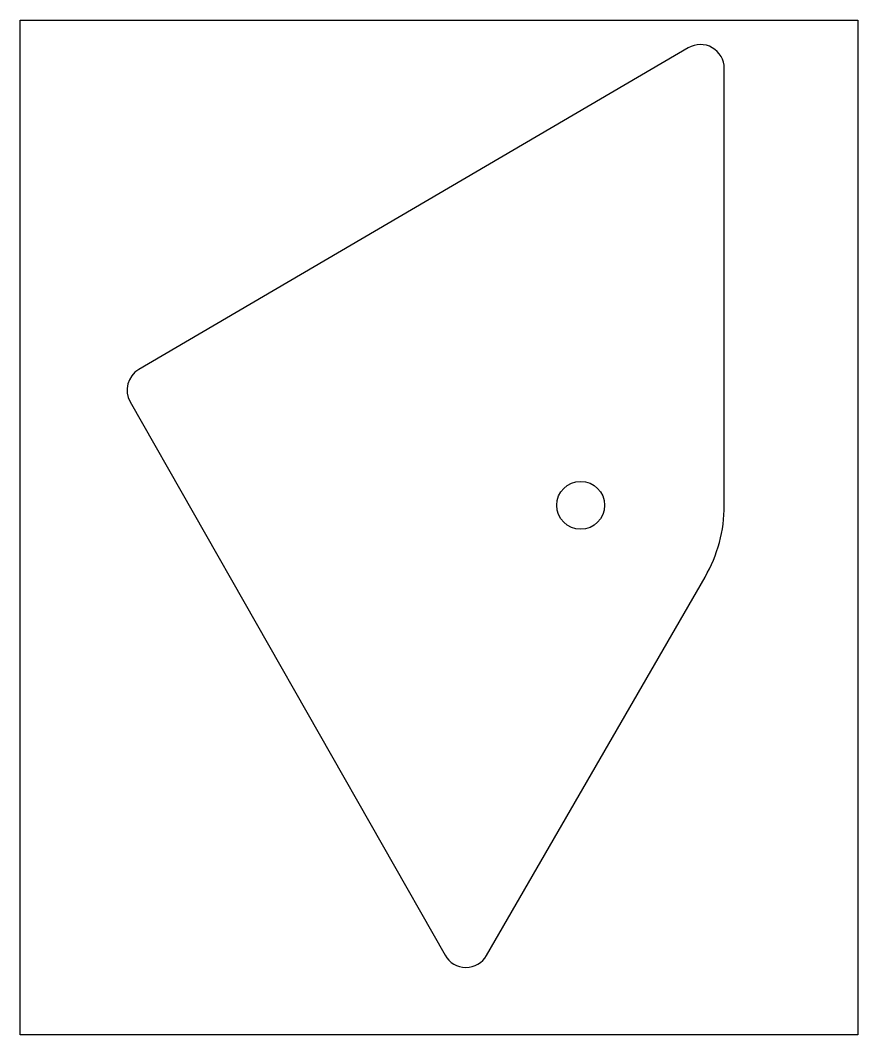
# Model space of a CAD drawing. Header units: millimetres. Extents: x -23.4 to 11.6, y -22.1 to 20.3.
import ezdxf

# ---------------------------------------------------------------- set-up
doc = ezdxf.new("R2010")
doc.units = ezdxf.units.MM

msp = doc.modelspace()

# ---------------------------------------------------------------- linework, layer by layer
at = {"color": 7, "linetype": 'Continuous', "lineweight": 25}
for p, q in [((4.495, 19.119), (-18.466, 5.676)), ((6, 0), (6, 18.256)), ((-18.83, 4.318), (-5.667, -18.805)), ((-3.932, -18.81), (5.196, -3))]:
    msp.add_line(p, q, dxfattribs=at)
msp.add_lwpolyline([(-23.422, 20.269), (11.578, 20.269), (11.578, -22.124), (-23.422, -22.124)], close=True)
msp.add_circle((0, 0), 1, dxfattribs=at)
for centre, radius, start, end in [((5, 18.256), 1, 0, 120.3483), ((-17.961, 4.813), 1, 120.3483, 209.6517), ((0, 0), 6, 330, 0), ((-4.798, -18.31), 1, 209.6517, 330)]:
    msp.add_arc(centre, radius, start, end, dxfattribs=at)

doc.saveas('drawing.dxf')
